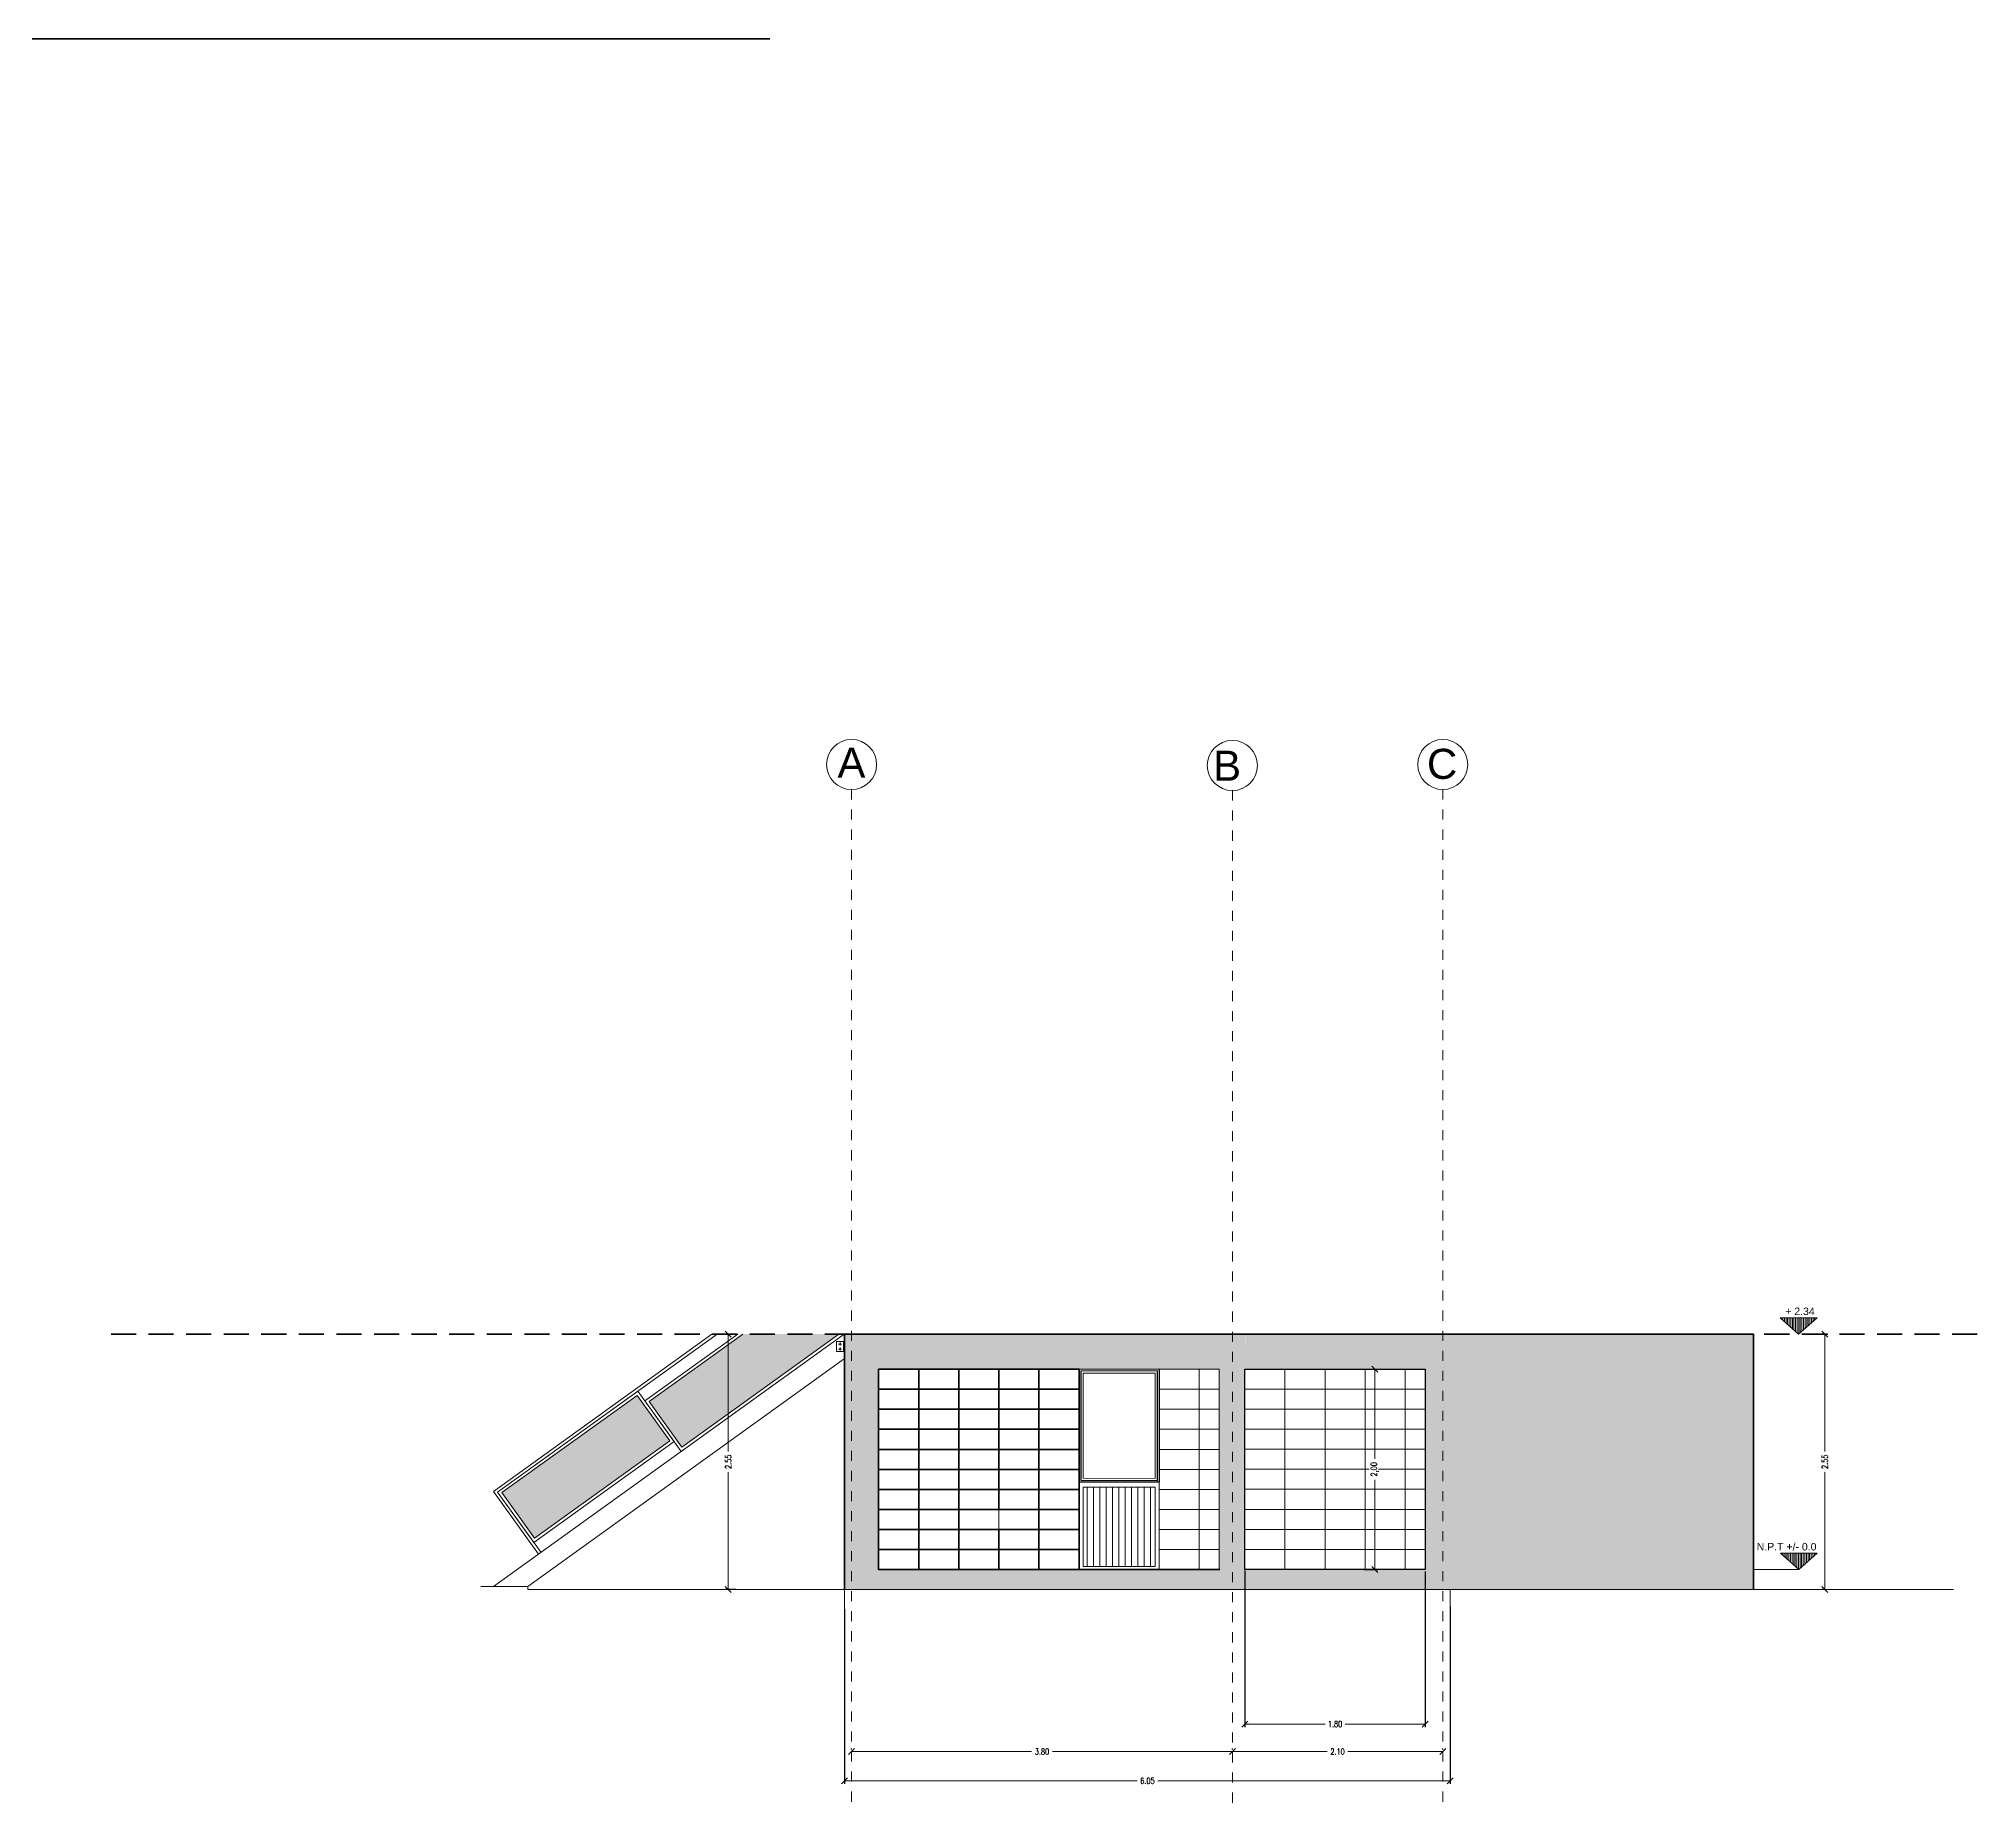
# Model space of a CAD drawing. Header units: inches. Extents: x -1721 to -596, y -6348 to -3031.
# Drawn here: x -664.48 to -645.14, y -3125.59 to -3107.96 of the extents above; entities that cross this region are included whole.
import ezdxf

# ---------------------------------------------------------------- set-up
doc = ezdxf.new("R2010")
doc.units = ezdxf.units.IN
doc.header["$MEASUREMENT"] = 0
doc.linetypes.add('CENTER', pattern=[2, 1.25, -0.25, 0.25, -0.25])
doc.linetypes.add('HIDDEN', pattern=[0.375, 0.25, -0.125])
for name, color, linetype, lineweight in [('$0$A-GLAZ-FULL', 4, 'Continuous', 18), ('$1$A-FLOR-FTPT', 6, 'Continuous', 70), ('$1$A-WALL-FULL', 7, 'Continuous', 35), ('A-ANNO-DIMS', 3, 'Continuous', 18), ('A-ANNO-SYMB', 3, 'Continuous', 18), ('A-ANNO-TEXT', 3, 'Continuous', 18), ('A-ELEV-MBE1', 7, 'Continuous', 13), ('A-ELEV-PATT', 8, 'Continuous', 13), ('A-SECT-MCUT', 7, 'Continuous', 35), ('A-SECT-PATT', 8, 'Continuous', 18), ('A-WALL-FULL', 7, 'Continuous', 35)]:
    doc.layers.add(name, color=color, linetype=linetype, lineweight=lineweight)
doc.layers.add('Layer1', color=7, linetype='Continuous')
doc.layers.add('linee sezioni frecce', color=5, linetype='Continuous')
doc.styles.add('E-ARIAL', font='Arial.ttf')
doc.styles.add('E-ROMANS', font='romans.shx', dxfattribs={"width": 0.8})
doc.dimstyles.new('E-0050_TICK_12', dxfattribs={"dimscale": 0.001, "dimtxt": 60, "dimasz": 60, "dimexe": 30, "dimexo": 20, "dimgap": 30, "dimtad": 0, "dimzin": 0, "dimdsep": 46, "dimtxsty": 'E-ROMANS', "dimblk": 'OBLIQUE', "dimcen": 30, "dimclrd": 256, "dimclre": 256, "dimclrt": 256, "dimadec": 0, "dimazin": 0, "dimtfac": 1, "dimtmove": 1, "dimatfit": 3, "dimldrblk": 'OPEN90', "dimfxl": 1, "dimtfill": 1, "dimtolj": 1, "dimtzin": 0, "dimlwd": -1, "dimarcsym": 0})

# ---------------------------------------------------------------- blocks, each defined once
blk = doc.blocks.new('_Oblique')
at = {"color": 0, "linetype": 'ByBlock', "lineweight": -2}
blk.add_line((-0.5, -0.5), (0.5, 0.5), dxfattribs=at)
blk = doc.blocks.new('*D16')
at = {"layer": 'A-ANNO-DIMS', "lineweight": -2, "transparency": 16777216}
for p, q in [((-652.572, -3125.033), (-652.572, -3125.023)), ((-650.472, -3125.033), (-650.472, -3125.023))]:
    blk.add_line(p, q, dxfattribs=at)
at = {"layer": 'A-ANNO-DIMS', "transparency": 16777216}
for p, q in [((-652.572, -3125.053), (-651.625, -3125.053)), ((-650.472, -3125.053), (-651.418, -3125.053))]:
    blk.add_line(p, q, dxfattribs=at)
at = {"layer": 'DEFPOINTS', "color": 0, "transparency": 16777216}
for p in [(-652.572, -3125.053), (-652.572, -3125.053), (-650.472, -3125.053)]:
    blk.add_point(p, dxfattribs=at)
at = {"layer": 'A-ANNO-DIMS', "transparency": 16777216, "xscale": 0.06, "yscale": 0.06, "zscale": 0.06, "rotation": 180}
blk.add_blockref('_Oblique', (-652.572, -3125.053), dxfattribs=at)
at = {"layer": 'A-ANNO-DIMS', "transparency": 16777216, "xscale": 0.06, "yscale": 0.06, "zscale": 0.06}
blk.add_blockref('_Oblique', (-650.472, -3125.053), dxfattribs=at)
at = {"layer": 'A-ANNO-DIMS', "transparency": 16777216, "insert": (-651.522, -3125.053), "char_height": 0.06, "attachment_point": 5, "style": 'E-ROMANS', "bg_fill": 3, "box_fill_scale": 1.25, "bg_fill_color": 256, "bg_fill_true_color": 13158600, "bg_fill_transparency": 0}
blk.add_mtext('\\A1;2.10', dxfattribs=at)
blk = doc.blocks.new('_Open90')
at = {"color": 0, "linetype": 'ByBlock', "lineweight": -2}
for p, q in [((0, 0), (-1, 0)), ((-0.5, 0.5), (0, 0)), ((0, 0), (-0.5, -0.5))]:
    blk.add_line(p, q, dxfattribs=at)
blk = doc.blocks.new('*D17')
at = {"layer": 'A-ANNO-DIMS', "lineweight": -2, "transparency": 16777216}
for p, q in [((-656.372, -3125.033), (-656.372, -3125.023)), ((-652.572, -3125.033), (-652.572, -3125.023))]:
    blk.add_line(p, q, dxfattribs=at)
at = {"layer": 'A-ANNO-DIMS', "transparency": 16777216}
for p, q in [((-656.372, -3125.053), (-654.575, -3125.053)), ((-652.572, -3125.053), (-654.368, -3125.053))]:
    blk.add_line(p, q, dxfattribs=at)
at = {"layer": 'DEFPOINTS', "color": 0, "transparency": 16777216}
for p in [(-656.372, -3125.053), (-656.372, -3125.053), (-652.572, -3125.053)]:
    blk.add_point(p, dxfattribs=at)
at = {"layer": 'A-ANNO-DIMS', "transparency": 16777216, "xscale": 0.06, "yscale": 0.06, "zscale": 0.06, "rotation": 180}
blk.add_blockref('_Oblique', (-656.372, -3125.053), dxfattribs=at)
at = {"layer": 'A-ANNO-DIMS', "transparency": 16777216, "xscale": 0.06, "yscale": 0.06, "zscale": 0.06}
blk.add_blockref('_Oblique', (-652.572, -3125.053), dxfattribs=at)
at = {"layer": 'A-ANNO-DIMS', "transparency": 16777216, "insert": (-654.472, -3125.053), "char_height": 0.06, "attachment_point": 5, "style": 'E-ROMANS', "bg_fill": 3, "box_fill_scale": 1.25, "bg_fill_color": 256, "bg_fill_true_color": 13158600, "bg_fill_transparency": 0}
blk.add_mtext('\\A1;3.80', dxfattribs=at)
blk = doc.blocks.new('*D18')
at = {"layer": 'A-ANNO-DIMS', "lineweight": -2, "transparency": 16777216}
for p, q in [((-652.447, -3123.247), (-652.447, -3124.808)), ((-650.647, -3123.256), (-650.647, -3124.808))]:
    blk.add_line(p, q, dxfattribs=at)
at = {"layer": 'A-ANNO-DIMS', "transparency": 16777216}
for p, q in [((-652.447, -3124.778), (-651.646, -3124.778)), ((-650.647, -3124.778), (-651.447, -3124.778))]:
    blk.add_line(p, q, dxfattribs=at)
at = {"layer": 'DEFPOINTS', "color": 0, "transparency": 16777216}
for p in [(-652.447, -3123.227), (-650.647, -3123.236), (-652.447, -3124.778)]:
    blk.add_point(p, dxfattribs=at)
at = {"layer": 'A-ANNO-DIMS', "transparency": 16777216, "xscale": 0.06, "yscale": 0.06, "zscale": 0.06, "rotation": 180}
blk.add_blockref('_Oblique', (-652.447, -3124.778), dxfattribs=at)
at = {"layer": 'A-ANNO-DIMS', "transparency": 16777216, "xscale": 0.06, "yscale": 0.06, "zscale": 0.06}
blk.add_blockref('_Oblique', (-650.647, -3124.778), dxfattribs=at)
at = {"layer": 'A-ANNO-DIMS', "transparency": 16777216, "insert": (-651.547, -3124.778), "char_height": 0.06, "attachment_point": 5, "style": 'E-ROMANS', "bg_fill": 3, "box_fill_scale": 1.25, "bg_fill_color": 256, "bg_fill_true_color": 13158600, "bg_fill_transparency": 0}
blk.add_mtext('\\A1;1.80', dxfattribs=at)
blk = doc.blocks.new('*D19')
at = {"layer": 'A-ANNO-DIMS', "lineweight": -2, "transparency": 16777216}
for p, q in [((-650.397, -3123.606), (-650.397, -3125.374)), ((-656.442, -3123.631), (-656.442, -3125.374))]:
    blk.add_line(p, q, dxfattribs=at)
at = {"layer": 'A-ANNO-DIMS', "transparency": 16777216}
for p, q in [((-656.442, -3125.344), (-653.521, -3125.344)), ((-650.397, -3125.344), (-653.317, -3125.344))]:
    blk.add_line(p, q, dxfattribs=at)
at = {"layer": 'DEFPOINTS', "color": 0, "transparency": 16777216}
for p in [(-656.442, -3123.611), (-650.397, -3123.586), (-656.442, -3125.344)]:
    blk.add_point(p, dxfattribs=at)
at = {"layer": 'A-ANNO-DIMS', "transparency": 16777216, "xscale": 0.06, "yscale": 0.06, "zscale": 0.06, "rotation": 180}
blk.add_blockref('_Oblique', (-656.442, -3125.344), dxfattribs=at)
at = {"layer": 'A-ANNO-DIMS', "transparency": 16777216, "xscale": 0.06, "yscale": 0.06, "zscale": 0.06}
blk.add_blockref('_Oblique', (-650.397, -3125.344), dxfattribs=at)
at = {"layer": 'A-ANNO-DIMS', "transparency": 16777216, "insert": (-653.419, -3125.344), "char_height": 0.06, "attachment_point": 5, "style": 'E-ROMANS', "bg_fill": 3, "box_fill_scale": 1.25, "bg_fill_color": 256, "bg_fill_true_color": 13158600, "bg_fill_transparency": 0}
blk.add_mtext('\\A1;6.05', dxfattribs=at)
blk = doc.blocks.new('*D20')
at = {"layer": 'A-ANNO-DIMS', "lineweight": -2, "transparency": 16777216}
for p, q in [((-657.526, -3120.887), (-657.633, -3120.887)), ((-657.526, -3123.436), (-657.633, -3123.436))]:
    blk.add_line(p, q, dxfattribs=at)
at = {"layer": 'A-ANNO-DIMS', "transparency": 16777216}
for p, q in [((-657.603, -3120.887), (-657.603, -3122.058)), ((-657.603, -3123.436), (-657.603, -3122.265))]:
    blk.add_line(p, q, dxfattribs=at)
at = {"layer": 'DEFPOINTS', "color": 0, "transparency": 16777216}
for p in [(-657.506, -3120.887), (-657.603, -3123.436), (-657.506, -3123.436)]:
    blk.add_point(p, dxfattribs=at)
at = {"layer": 'A-ANNO-DIMS', "transparency": 16777216, "xscale": 0.06, "yscale": 0.06, "zscale": 0.06}
for p, rotation in [((-657.603, -3120.887), 90), ((-657.603, -3123.436), 270)]:
    blk.add_blockref('_Oblique', p, dxfattribs=dict(at, rotation=rotation))
at = {"layer": 'A-ANNO-DIMS', "transparency": 16777216, "insert": (-657.603, -3122.161), "char_height": 0.06, "attachment_point": 5, "rotation": 90, "style": 'E-ROMANS', "bg_fill": 3, "box_fill_scale": 1.25, "bg_fill_color": 256, "bg_fill_true_color": 13158600, "bg_fill_transparency": 0}
blk.add_mtext('\\A1;2.55', dxfattribs=at)
blk = doc.blocks.new('*D21')
at = {"layer": 'A-ANNO-DIMS', "transparency": 16777216}
for p, q in [((-646.659, -3120.887), (-646.659, -3122.058)), ((-646.659, -3123.436), (-646.659, -3122.265))]:
    blk.add_line(p, q, dxfattribs=at)
at = {"layer": 'A-ANNO-DIMS', "lineweight": -2, "transparency": 16777216}
for p, q in [((-646.639, -3120.887), (-646.629, -3120.887)), ((-646.679, -3123.436), (-646.689, -3123.436))]:
    blk.add_line(p, q, dxfattribs=at)
at = {"layer": 'DEFPOINTS', "color": 0, "transparency": 16777216}
for p in [(-646.659, -3120.887), (-646.659, -3123.436), (-646.659, -3123.436)]:
    blk.add_point(p, dxfattribs=at)
at = {"layer": 'A-ANNO-DIMS', "transparency": 16777216, "xscale": 0.06, "yscale": 0.06, "zscale": 0.06}
for p, rotation in [((-646.659, -3120.887), 90), ((-646.659, -3123.436), 270)]:
    blk.add_blockref('_Oblique', p, dxfattribs=dict(at, rotation=rotation))
at = {"layer": 'A-ANNO-DIMS', "transparency": 16777216, "insert": (-646.659, -3122.161), "char_height": 0.06, "attachment_point": 5, "rotation": 90, "style": 'E-ROMANS', "bg_fill": 3, "box_fill_scale": 1.25, "bg_fill_color": 256, "bg_fill_true_color": 13158600, "bg_fill_transparency": 0}
blk.add_mtext('\\A1;2.55', dxfattribs=at)
blk = doc.blocks.new('*D22')
at = {"layer": 'A-ANNO-DIMS', "lineweight": -2, "transparency": 16777216}
for p, q in [((-651.26, -3121.236), (-651.12, -3121.236)), ((-651.26, -3123.236), (-651.12, -3123.236))]:
    blk.add_line(p, q, dxfattribs=at)
at = {"layer": 'A-ANNO-DIMS', "transparency": 16777216}
for p, q in [((-651.15, -3121.236), (-651.15, -3122.133)), ((-651.15, -3123.236), (-651.15, -3122.34))]:
    blk.add_line(p, q, dxfattribs=at)
at = {"layer": 'DEFPOINTS', "color": 0, "transparency": 16777216}
for p in [(-651.28, -3121.236), (-651.15, -3121.236), (-651.28, -3123.236)]:
    blk.add_point(p, dxfattribs=at)
at = {"layer": 'A-ANNO-DIMS', "transparency": 16777216, "xscale": 0.06, "yscale": 0.06, "zscale": 0.06}
for p, rotation in [((-651.15, -3121.236), 90), ((-651.15, -3123.236), 270)]:
    blk.add_blockref('_Oblique', p, dxfattribs=dict(at, rotation=rotation))
at = {"layer": 'A-ANNO-DIMS', "transparency": 16777216, "insert": (-651.15, -3122.236), "char_height": 0.06, "attachment_point": 5, "rotation": 90, "style": 'E-ROMANS', "bg_fill": 3, "box_fill_scale": 1.25, "bg_fill_color": 256, "bg_fill_true_color": 13158600, "bg_fill_transparency": 0}
blk.add_mtext('\\A1;2,00', dxfattribs=at)

msp = doc.modelspace()

# ---------------------------------------------------------------- hatches: boundary and pattern name
at = {"layer": 'A-ELEV-PATT'}
h = msp.add_hatch(dxfattribs=at)
h.set_pattern_fill('ANSI31', color=256, scale=0.02, angle=405, style=0)
h.set_pattern_definition([(90, (-673.580394, -3180.13693), (-0.0635, 4e-17), [])])
h.paths.add_polyline_path([(-654.062, -3123.206), (-653.331, -3123.206), (-653.331, -3123.004), (-653.331, -3122.416), (-653.49, -3122.416), (-654.062, -3122.416)])
at = {"layer": 'A-SECT-PATT'}
h = msp.add_hatch(dxfattribs=at)
h.set_pattern_fill('DOTS', color=256, scale=0.4, angle=362.9169, style=0)
h.set_pattern_definition([(2.91694, (-677.68967, -3101.663424), (0.011211598, 0.025603712), [0, -0.025])])
h.paths.add_polyline_path([(-658.186, -3121.952), (-659.536, -3122.924), (-659.863, -3122.469), (-658.513, -3121.498)])
h.paths.add_polyline_path([(-656.498, -3120.887), (-657.457, -3120.887), (-658.393, -3121.561), (-658.066, -3122.015)])
h = msp.add_hatch(dxfattribs=at)
h.set_pattern_fill('ANSI31', color=256, scale=0.005, angle=225, style=0)
h.set_pattern_definition([(270, (-462.689996, -3252.552641), (0.015875, -3e-17), [])])
h.paths.add_polyline_path([(-646.737, -3120.725), (-646.921, -3120.888), (-647.105, -3120.725)])

# ---------------------------------------------------------------- linework, layer by layer
at = {"layer": '$0$A-GLAZ-FULL', "color": 4}
for p, q in [((-654.062, -3121.276), (-653.342, -3121.276, 0)), ((-654.062, -3122.326), (-654.062, -3121.276)), ((-653.342, -3122.327), (-653.342, -3121.276, 0)), ((-653.342, -3122.327), (-654.062, -3122.326))]:
    msp.add_line(p, q, dxfattribs=at)
at = {"layer": '$1$A-WALL-FULL'}
for p, q in [((-656.442, -3120.887), (-656.442, -3123.436)), ((-647.372, -3120.887), (-647.372, -3123.436))]:
    msp.add_line(p, q, dxfattribs=at)
msp.add_line((-656.447, -3121.133), (-656.442, -3121.133))
at = {"layer": 'A-ANNO-SYMB', "ltscale": 0.003}
for p, q in [((-656.442, -3123.436), (-656.442, -3123.686)), ((-656.442, -3123.611), (-656.442, -3123.761)), ((-652.447, -3123.536), (-652.447, -3123.761)), ((-650.397, -3123.436), (-650.397, -3123.686)), ((-650.397, -3123.611), (-650.397, -3123.761))]:
    msp.add_line(p, q, dxfattribs=at)
at = {"layer": 'A-ANNO-SYMB', "linetype": 'CENTER', "ltscale": 0.04}
for points in [[(-656.372, -3115.453), (-656.372, -3125.588)], [(-652.572, -3115.463), (-652.572, -3125.588)], [(-650.472, -3115.453), (-650.472, -3125.588)]]:
    msp.add_lwpolyline(points, dxfattribs=at)
at = {"layer": 'A-ANNO-SYMB'}
for points in [[(-650.397, -3120.887), (-650.397, -3120.887), (-649.944, -3120.888), (-649.944, -3120.888)], [(-647.372, -3123.237), (-647.372, -3123.237), (-646.918, -3123.237), (-646.918, -3123.237)]]:
    msp.add_lwpolyline(points, dxfattribs=at)
msp.add_lwpolyline([(-646.921, -3120.887), (-646.737, -3120.725), (-647.105, -3120.725)], close=True, dxfattribs=at)
for centre in [(-656.372, -3115.203), (-652.572, -3115.213), (-650.472, -3115.203)]:
    msp.add_circle(centre, 0.25, dxfattribs=at)
at = {"layer": 'A-ELEV-MBE1'}
for p, q in [((-656.447, -3120.887), (-659.947, -3123.407)), ((-657.767, -3120.887), (-659.947, -3122.456)), ((-657.715, -3120.887), (-659.905, -3122.463)), ((-656.447, -3121.133), (-656.447, -3120.887)), ((-656.522, -3120.961), (-656.522, -3121.061)), ((-656.522, -3120.961), (-656.447, -3120.961)), ((-656.522, -3121.061), (-656.447, -3121.061)), ((-656.502, -3120.986), (-656.472, -3120.986)), ((-656.502, -3121.036), (-656.472, -3121.036)), ((-656.487, -3121.001), (-656.487, -3120.971)), ((-656.487, -3121.021), (-656.487, -3121.051)), ((-656.452, -3120.961), (-656.452, -3121.061)), ((-656.447, -3121.133), (-659.604, -3123.407)), ((-654.102, -3121.237), (-653.302, -3121.237, 0)), ((-654.081, -3121.253), (-653.319, -3121.253, 0)), ((-647.372, -3121.237), (-647.372, -3123.436)), ((-659.947, -3122.456), (-659.496, -3123.082)), ((-659.905, -3122.463), (-659.471, -3123.065)), ((-654.102, -3122.416), (-654.102, -3123.206)), ((-653.342, -3122.416), (-654.062, -3122.416)), ((-654.062, -3122.416), (-654.062, -3123.206)), ((-653.342, -3122.416), (-653.342, -3123.206)), ((-654.062, -3123.206), (-653.342, -3123.206)), ((-659.604, -3123.407), (-660.072, -3123.407)), ((-659.604, -3123.407), (-659.604, -3123.436)), ((-659.604, -3123.436), (-656.447, -3123.436))]:
    msp.add_line(p, q, dxfattribs=at)
at = {"layer": 'A-ELEV-MBE1', "extrusion": (4.44089e-16, 5.03198e-31, -1)}
for p, q in [((-653.48, -3120.887), (-652.68, -3120.887)), ((-653.455, -3120.887), (-652.705, -3120.887)), ((-653.455, -3120.887), (-652.705, -3120.887)), ((-653.455, -3120.887), (-652.705, -3120.887))]:
    msp.add_line(p, q, dxfattribs=at)
at = {"layer": 'A-ELEV-MBE1'}
for points in [[(-657.508, -3120.887), (-658.435, -3121.554), (-658.073, -3122.057), (-656.447, -3120.887)], [(-657.457, -3120.887), (-658.393, -3121.561), (-658.066, -3122.015), (-656.498, -3120.887)], [(-651.647, -3121.436), (-651.647, -3121.636), (-651.247, -3121.636), (-651.247, -3121.436)], [(-645.375, -3123.436), (-656.447, -3123.436)]]:
    msp.add_lwpolyline(points, dxfattribs=at)
for points in [[(-650.397, -3120.887), (-650.397, -3120.887)], [(-652.902, -3121.237), (-653.302, -3121.237), (-653.302, -3121.437), (-652.902, -3121.437)], [(-652.702, -3121.237), (-652.902, -3121.237), (-652.902, -3121.437), (-652.702, -3121.437)], [(-652.047, -3121.236), (-652.447, -3121.236), (-652.447, -3121.436), (-652.047, -3121.436)], [(-651.647, -3121.236), (-652.047, -3121.236), (-652.047, -3121.436), (-651.647, -3121.436)], [(-651.247, -3121.236), (-651.647, -3121.236), (-651.647, -3121.436), (-651.247, -3121.436)], [(-650.847, -3121.236), (-651.247, -3121.236), (-651.247, -3121.436), (-650.847, -3121.436)], [(-650.647, -3121.236), (-650.847, -3121.236), (-650.847, -3121.436), (-650.647, -3121.436)], [(-659.543, -3122.966), (-658.144, -3121.959), (-658.506, -3121.456), (-659.905, -3122.463)], [(-652.902, -3121.437), (-653.302, -3121.437), (-653.302, -3121.637), (-652.902, -3121.637)], [(-652.702, -3121.437), (-652.902, -3121.437), (-652.902, -3121.637), (-652.702, -3121.637)], [(-652.047, -3121.436), (-652.447, -3121.436), (-652.447, -3121.636), (-652.047, -3121.636)], [(-651.647, -3121.436), (-652.047, -3121.436), (-652.047, -3121.636), (-651.647, -3121.636)], [(-650.847, -3121.436), (-651.247, -3121.436), (-651.247, -3121.636), (-650.847, -3121.636)], [(-650.647, -3121.436), (-650.847, -3121.436), (-650.847, -3121.636), (-650.647, -3121.636)], [(-659.536, -3122.924), (-658.186, -3121.952), (-658.513, -3121.498), (-659.863, -3122.469)], [(-652.902, -3121.637), (-653.302, -3121.637), (-653.302, -3121.837), (-652.902, -3121.837)], [(-652.702, -3121.637), (-652.902, -3121.637), (-652.902, -3121.837), (-652.702, -3121.837)], [(-652.047, -3121.636), (-652.447, -3121.636), (-652.447, -3121.836), (-652.047, -3121.836)], [(-651.647, -3121.636), (-652.047, -3121.636), (-652.047, -3121.836), (-651.647, -3121.836)], [(-651.247, -3121.636), (-651.647, -3121.636), (-651.647, -3121.836), (-651.247, -3121.836)], [(-650.847, -3121.636), (-651.247, -3121.636), (-651.247, -3121.836), (-650.847, -3121.836)], [(-650.647, -3121.636), (-650.847, -3121.636), (-650.847, -3121.836), (-650.647, -3121.836)], [(-652.902, -3121.837), (-653.302, -3121.837), (-653.302, -3122.037), (-652.902, -3122.037)], [(-652.702, -3121.837), (-652.902, -3121.837), (-652.902, -3122.037), (-652.702, -3122.037)], [(-652.047, -3121.836), (-652.447, -3121.836), (-652.447, -3122.036), (-652.047, -3122.036)], [(-651.647, -3121.836), (-652.047, -3121.836), (-652.047, -3122.036), (-651.647, -3122.036)], [(-651.247, -3121.836), (-651.647, -3121.836), (-651.647, -3122.036), (-651.247, -3122.036)], [(-650.847, -3121.836), (-651.247, -3121.836), (-651.247, -3122.036), (-650.847, -3122.036)], [(-650.647, -3121.836), (-650.847, -3121.836), (-650.847, -3122.036), (-650.647, -3122.036)], [(-652.902, -3122.037), (-653.302, -3122.037), (-653.302, -3122.237), (-652.902, -3122.237)], [(-652.702, -3122.037), (-652.902, -3122.037), (-652.902, -3122.237), (-652.702, -3122.237)], [(-652.047, -3122.036), (-652.447, -3122.036), (-652.447, -3122.236), (-652.047, -3122.236)], [(-651.647, -3122.036), (-652.047, -3122.036), (-652.047, -3122.236), (-651.647, -3122.236)], [(-651.247, -3122.036), (-651.647, -3122.036), (-651.647, -3122.236), (-651.247, -3122.236)], [(-650.847, -3122.036), (-651.247, -3122.036), (-651.247, -3122.236), (-650.847, -3122.236)], [(-650.647, -3122.036), (-650.847, -3122.036), (-650.847, -3122.236), (-650.647, -3122.236)], [(-652.902, -3122.237), (-653.302, -3122.237), (-653.302, -3122.437), (-652.902, -3122.437)], [(-652.702, -3122.237), (-652.902, -3122.237), (-652.902, -3122.437), (-652.702, -3122.437)], [(-652.047, -3122.236), (-652.447, -3122.236), (-652.447, -3122.436), (-652.047, -3122.436)], [(-651.647, -3122.236), (-652.047, -3122.236), (-652.047, -3122.436), (-651.647, -3122.436)], [(-651.247, -3122.236), (-651.647, -3122.236), (-651.647, -3122.436), (-651.247, -3122.436)], [(-650.847, -3122.236), (-651.247, -3122.236), (-651.247, -3122.436), (-650.847, -3122.436)], [(-650.647, -3122.236), (-650.847, -3122.236), (-650.847, -3122.436), (-650.647, -3122.436)], [(-652.902, -3122.437), (-653.302, -3122.437), (-653.302, -3122.637), (-652.902, -3122.637)], [(-652.702, -3122.437), (-652.902, -3122.437), (-652.902, -3122.637), (-652.702, -3122.637)], [(-652.047, -3122.436), (-652.447, -3122.436), (-652.447, -3122.636), (-652.047, -3122.636)], [(-651.647, -3122.436), (-652.047, -3122.436), (-652.047, -3122.636), (-651.647, -3122.636)], [(-651.247, -3122.436), (-651.647, -3122.436), (-651.647, -3122.636), (-651.247, -3122.636)], [(-650.847, -3122.436), (-651.247, -3122.436), (-651.247, -3122.636), (-650.847, -3122.636)], [(-650.647, -3122.436), (-650.847, -3122.436), (-650.847, -3122.636), (-650.647, -3122.636)], [(-654.902, -3122.637), (-655.302, -3122.637), (-655.302, -3122.837), (-654.902, -3122.837)], [(-654.502, -3122.637), (-654.902, -3122.637), (-654.902, -3122.837), (-654.502, -3122.837)], [(-652.902, -3122.637), (-653.302, -3122.637), (-653.302, -3122.837), (-652.902, -3122.837)], [(-652.702, -3122.637), (-652.902, -3122.637), (-652.902, -3122.837), (-652.702, -3122.837)], [(-652.047, -3122.636), (-652.447, -3122.636), (-652.447, -3122.836), (-652.047, -3122.836)], [(-651.647, -3122.636), (-652.047, -3122.636), (-652.047, -3122.836), (-651.647, -3122.836)], [(-651.247, -3122.636), (-651.647, -3122.636), (-651.647, -3122.836), (-651.247, -3122.836)], [(-650.847, -3122.636), (-651.247, -3122.636), (-651.247, -3122.836), (-650.847, -3122.836)], [(-650.647, -3122.636), (-650.847, -3122.636), (-650.847, -3122.836), (-650.647, -3122.836)], [(-652.902, -3122.837), (-653.302, -3122.837), (-653.302, -3123.037), (-652.902, -3123.037)], [(-652.702, -3122.837), (-652.902, -3122.837), (-652.902, -3123.037), (-652.702, -3123.037)], [(-652.047, -3122.836), (-652.447, -3122.836), (-652.447, -3123.036), (-652.047, -3123.036)], [(-651.647, -3122.836), (-652.047, -3122.836), (-652.047, -3123.036), (-651.647, -3123.036)], [(-651.247, -3122.836), (-651.647, -3122.836), (-651.647, -3123.036), (-651.247, -3123.036)], [(-650.847, -3122.836), (-651.247, -3122.836), (-651.247, -3123.036), (-650.847, -3123.036)], [(-650.647, -3122.836), (-650.847, -3122.836), (-650.847, -3123.036), (-650.647, -3123.036)], [(-652.902, -3123.037), (-653.302, -3123.037), (-653.302, -3123.237), (-652.902, -3123.237)], [(-652.702, -3123.037), (-652.902, -3123.037), (-652.902, -3123.237), (-652.702, -3123.237)], [(-652.047, -3123.036), (-652.447, -3123.036), (-652.447, -3123.236), (-652.047, -3123.236)], [(-651.647, -3123.036), (-652.047, -3123.036), (-652.047, -3123.236), (-651.647, -3123.236)], [(-651.247, -3123.036), (-651.647, -3123.036), (-651.647, -3123.236), (-651.247, -3123.236)], [(-650.847, -3123.036), (-651.247, -3123.036), (-651.247, -3123.236), (-650.847, -3123.236)], [(-650.647, -3123.036), (-650.847, -3123.036), (-650.847, -3123.236), (-650.647, -3123.236)]]:
    msp.add_lwpolyline(points, close=True, dxfattribs=at)
for centre in [(-656.487, -3120.986), (-656.487, -3121.036)]:
    msp.add_circle(centre, 0.005, dxfattribs=at)
at = {"layer": 'A-SECT-MCUT'}
for p, q in [((-657.187, -3107.96), (-683.861, -3107.96)), ((-656.307, -3120.887), (-656.447, -3120.887))]:
    msp.add_line(p, q, dxfattribs=at)
msp.add_lwpolyline([(-647.372, -3120.887), (-650.537, -3120.887), (-656.307, -3120.887)], dxfattribs=at)
at = {"layer": 'A-WALL-FULL'}
msp.add_line((-652.697, -3123.236), (-656.102, -3123.237), dxfattribs=at)
for points in [[(-655.702, -3121.237), (-656.102, -3121.237), (-656.102, -3121.437), (-655.702, -3121.437)], [(-655.302, -3121.237), (-655.702, -3121.237), (-655.702, -3121.437), (-655.302, -3121.437)], [(-654.902, -3121.237), (-655.302, -3121.237), (-655.302, -3121.437), (-654.902, -3121.437)], [(-654.502, -3121.237), (-654.902, -3121.237), (-654.902, -3121.437), (-654.502, -3121.437)], [(-654.102, -3121.237), (-654.502, -3121.237), (-654.502, -3121.437), (-654.102, -3121.437)], [(-655.702, -3121.437), (-656.102, -3121.437), (-656.102, -3121.637), (-655.702, -3121.637)], [(-655.302, -3121.437), (-655.702, -3121.437), (-655.702, -3121.637), (-655.302, -3121.637)], [(-654.902, -3121.437), (-655.302, -3121.437), (-655.302, -3121.637), (-654.902, -3121.637)], [(-654.502, -3121.437), (-654.902, -3121.437), (-654.902, -3121.637), (-654.502, -3121.637)], [(-654.102, -3121.437), (-654.502, -3121.437), (-654.502, -3121.637), (-654.102, -3121.637)], [(-655.702, -3121.637), (-656.102, -3121.637), (-656.102, -3121.837), (-655.702, -3121.837)], [(-655.302, -3121.637), (-655.702, -3121.637), (-655.702, -3121.837), (-655.302, -3121.837)], [(-654.902, -3121.637), (-655.302, -3121.637), (-655.302, -3121.837), (-654.902, -3121.837)], [(-654.502, -3121.637), (-654.902, -3121.637), (-654.902, -3121.837), (-654.502, -3121.837)], [(-654.102, -3121.637), (-654.502, -3121.637), (-654.502, -3121.837), (-654.102, -3121.837)], [(-655.702, -3121.837), (-656.102, -3121.837), (-656.102, -3122.037), (-655.702, -3122.037)], [(-655.302, -3121.837), (-655.702, -3121.837), (-655.702, -3122.037), (-655.302, -3122.037)], [(-654.902, -3121.837), (-655.302, -3121.837), (-655.302, -3122.037), (-654.902, -3122.037)], [(-654.502, -3121.837), (-654.902, -3121.837), (-654.902, -3122.037), (-654.502, -3122.037)], [(-654.102, -3121.837), (-654.502, -3121.837), (-654.502, -3122.037), (-654.102, -3122.037)], [(-655.702, -3122.037), (-656.102, -3122.037), (-656.102, -3122.237), (-655.702, -3122.237)], [(-655.302, -3122.037), (-655.702, -3122.037), (-655.702, -3122.237), (-655.302, -3122.237)], [(-654.902, -3122.037), (-655.302, -3122.037), (-655.302, -3122.237), (-654.902, -3122.237)], [(-654.502, -3122.037), (-654.902, -3122.037), (-654.902, -3122.237), (-654.502, -3122.237)], [(-654.102, -3122.037), (-654.502, -3122.037), (-654.502, -3122.237), (-654.102, -3122.237)], [(-655.702, -3122.237), (-656.102, -3122.237), (-656.102, -3122.437), (-655.702, -3122.437)], [(-655.302, -3122.237), (-655.702, -3122.237), (-655.702, -3122.437), (-655.302, -3122.437)], [(-654.902, -3122.237), (-655.302, -3122.237), (-655.302, -3122.437), (-654.902, -3122.437)], [(-654.502, -3122.237), (-654.902, -3122.237), (-654.902, -3122.437), (-654.502, -3122.437)], [(-654.102, -3122.237), (-654.502, -3122.237), (-654.502, -3122.437), (-654.102, -3122.437)], [(-655.702, -3122.437), (-656.102, -3122.437), (-656.102, -3122.637), (-655.702, -3122.637)], [(-655.302, -3122.437), (-655.702, -3122.437), (-655.702, -3122.637), (-655.302, -3122.637)], [(-654.902, -3122.437), (-655.302, -3122.437), (-655.302, -3122.637), (-654.902, -3122.637)], [(-654.502, -3122.437), (-654.902, -3122.437), (-654.902, -3122.637), (-654.502, -3122.637)], [(-654.102, -3122.437), (-654.502, -3122.437), (-654.502, -3122.637), (-654.102, -3122.637)], [(-655.702, -3122.637), (-656.102, -3122.637), (-656.102, -3122.837), (-655.702, -3122.837)], [(-655.302, -3122.637), (-655.702, -3122.637), (-655.702, -3122.837), (-655.302, -3122.837)], [(-654.102, -3122.637), (-654.502, -3122.637), (-654.502, -3122.837), (-654.102, -3122.837)], [(-655.702, -3122.837), (-656.102, -3122.837), (-656.102, -3123.037), (-655.702, -3123.037)], [(-655.302, -3122.837), (-655.702, -3122.837), (-655.702, -3123.037), (-655.302, -3123.037)], [(-654.902, -3122.837), (-655.302, -3122.837), (-655.302, -3123.037), (-654.902, -3123.037)], [(-654.502, -3122.837), (-654.902, -3122.837), (-654.902, -3123.037), (-654.502, -3123.037)], [(-654.102, -3122.837), (-654.502, -3122.837), (-654.502, -3123.037), (-654.102, -3123.037)], [(-655.702, -3123.037), (-656.102, -3123.037), (-656.102, -3123.237), (-655.702, -3123.237)], [(-655.302, -3123.037), (-655.702, -3123.037), (-655.702, -3123.237), (-655.302, -3123.237)], [(-654.502, -3123.037), (-654.902, -3123.037), (-654.902, -3123.237), (-654.502, -3123.237)], [(-654.102, -3123.037), (-654.502, -3123.037), (-654.502, -3123.237), (-654.102, -3123.237)]]:
    msp.add_lwpolyline(points, close=True, dxfattribs=at)
at = {"layer": 'Layer1', "color": 7}
for p, q in [((-654.081, -3122.349), (-654.081, -3121.253)), ((-653.319, -3122.35), (-653.319, -3121.253, 0)), ((-653.302, -3121.237, 0), (-653.302, -3122.366, 0))]:
    msp.add_line(p, q, dxfattribs=at)
at = {"layer": 'Layer1', "color": 7, "true_color": 0xffffff}
for p, q in [((-653.302, -3122.366), (-654.102, -3122.366)), ((-653.319, -3122.35), (-654.081, -3122.349))]:
    msp.add_line(p, q, dxfattribs=at)
at = {"layer": 'linee sezioni frecce', "color": 7, "true_color": 0xffffff}
msp.add_line((-654.102, -3121.237), (-654.102, -3122.366), dxfattribs=at)

# ---------------------------------------------------------------- texts
at = {"layer": 'A-ANNO-TEXT', "style": 'E-ARIAL'}
for s, height, p in [('A', 0.3, (-656.513, -3115.335)), ('B', 0.3, (-652.764, -3115.365)), ('C', 0.3, (-650.63, -3115.346)), ('+ 2.34', 0.075, (-647.054, -3120.697))]:
    msp.add_text(s, height=height, dxfattribs=at).set_placement(p)

# ---------------------------------------------------------------- next in the draw order: dimensions: what is measured, and where the dimension line sits
at = {"layer": 'A-ANNO-DIMS'}
for base, p1, p2, angle, picture, middle in [((-657.603, -3123.436), (-657.506, -3120.887), (-657.506, -3123.436), 90, '*D20', (-657.603, -3122.161)), ((-646.659, -3123.436), (-646.659, -3120.887), (-646.659, -3123.436), 90, '*D21', (-646.659, -3122.161)), ((-652.447, -3124.778), (-650.647, -3123.236), (-652.447, -3123.227), 180, '*D18', (-651.547, -3124.778)), ((-652.572, -3125.053), (-650.472, -3125.053), (-652.572, -3125.053), 180, '*D16', (-651.522, -3125.053))]:
    dim = msp.add_linear_dim(base=base, p1=p1, p2=p2, angle=angle, dimstyle='E-0050_TICK_12', dxfattribs=at)
    dim.commit()
    dim.dimension.update_dxf_attribs({"geometry": picture, "text_midpoint": middle})

# ---------------------------------------------------------------- next in the draw order: hatches: boundary and pattern name
at = {"layer": 'A-SECT-PATT'}
h = msp.add_hatch(dxfattribs=at)
h.set_pattern_fill('ANSI31', color=256, scale=0.005, angle=225, style=0)
h.set_pattern_definition([(270, (-462.692835, -3254.901972), (0.015875, -3e-17), [])])
h.paths.add_polyline_path([(-646.735, -3123.075), (-646.919, -3123.237), (-647.103, -3123.075)])

# ---------------------------------------------------------------- next in the draw order: linework, layer by layer
at = {"layer": '$1$A-FLOR-FTPT', "linetype": 'HIDDEN'}
msp.add_line((-645.138, -3120.887), (-663.833, -3120.887), dxfattribs=at)
at = {"layer": 'A-ANNO-SYMB'}
msp.add_lwpolyline([(-646.918, -3123.237), (-646.734, -3123.074), (-647.102, -3123.074)], close=True, dxfattribs=at)

# ---------------------------------------------------------------- next in the draw order: texts
at = {"layer": 'A-ANNO-TEXT', "style": 'E-ARIAL'}
msp.add_text('N.P.T +/- 0.0', height=0.075, dxfattribs=at).set_placement((-647.339, -3123.046))

# ---------------------------------------------------------------- next in the draw order: dimensions: what is measured, and where the dimension line sits
at = {"layer": 'A-ANNO-DIMS'}
dim = msp.add_linear_dim(base=(-651.15, -3121.236), p1=(-651.28, -3123.236), p2=(-651.28, -3121.236), angle=90, text='2,00', dimstyle='E-0050_TICK_12', dxfattribs=at)
dim.commit()
dim.dimension.update_dxf_attribs({"geometry": '*D22', "text_midpoint": (-651.15, -3122.236)})
dim = msp.add_linear_dim(base=(-656.372, -3125.053), p1=(-652.572, -3125.053), p2=(-656.372, -3125.053), angle=180, dimstyle='E-0050_TICK_12', dxfattribs=at)
dim.commit()
dim.dimension.update_dxf_attribs({"geometry": '*D17', "text_midpoint": (-654.472, -3125.053)})

# ---------------------------------------------------------------- next in the draw order: hatches: boundary and pattern name
at = {"layer": 'A-ELEV-PATT'}
h = msp.add_hatch(dxfattribs=at)
h.set_pattern_fill('AR-CONC', color=256, scale=0.002, angle=360, style=0)
h.set_pattern_definition([(50, (-671.78248, -3175.20747), (0.3643693, -0.0318782), [0.0381, -0.4191]), (355, (-671.78248, -3175.20747), (-0.0704857, 0.3821133), [0.03048, -0.33528]), (100.451, (-671.7521, -3175.21013), (0.293885, 0.3502334), [0.03238, -0.35618]), (46.1842, (-671.7825, -3175.10587), (0.542158, -0.0840847), [0.05715, -0.62865]), (96.6356, (-671.7373, -3175.1129), (0.4748085, 0.494851), [0.04857, -0.53427]), (351.184, (-671.7825, -3175.10587), (0.474809, 0.49485), [0.04572, -0.50292]), (21, (-671.73168, -3175.13127), (0.3032298, -0.204531), [0.0381, -0.4191]), (326, (-671.73168, -3175.13127), (0.123604, 0.368376), [0.03048, -0.33528]), (71.4514, (-671.7064, -3175.1483), (0.426833, 0.1638457), [0.03238, -0.35618]), (37.5, (-671.78248, -3175.20747), (0.0061772, 0.16911008), [0, -0.331216, 0, -0.34036, 0, -0.33655]), (7.5, (-671.78248, -3175.20747), (0.1336393, 0.20036115), [0, -0.194056, 0, -0.323596, 0, -0.12827]), (327.5, (-671.89577, -3175.20747), (0.2711812, -0.0114575), [0, -0.127, 0, -0.39624, 0, -0.52578]), (317.5, (-671.94657, -3175.20747), (0.2962584, 0.050853), [0, -0.1651, 0, -0.263144, 0, -0.37338])])
h.paths.add_polyline_path([(-656.442, -3120.887), (-656.443, -3121.237), (-656.102, -3121.237), (-656.102, -3121.237), (-656.442, -3121.237), (-656.442, -3123.436), (-647.372, -3123.436), (-647.372, -3120.887), (-652.447, -3120.887), (-652.447, -3121.236), (-650.647, -3121.236), (-650.647, -3123.236), (-652.447, -3123.236), (-652.444, -3120.887)])
h.paths.add_polyline_path([(-652.702, -3121.237), (-656.102, -3121.237), (-656.102, -3123.237), (-652.702, -3123.237)], flags=16)

# ---------------------------------------------------------------- next in the draw order: linework, layer by layer
msp.add_lwpolyline([(-652.447, -3121.236), (-650.647, -3121.236), (-650.647, -3123.236), (-652.447, -3123.236)], close=True)

# ---------------------------------------------------------------- next in the draw order: dimensions: what is measured, and where the dimension line sits
at = {"layer": 'A-ANNO-DIMS'}
dim = msp.add_linear_dim(base=(-656.442, -3125.3441), p1=(-650.3966, -3123.5855), p2=(-656.442, -3123.6112), angle=180, dimstyle='E-0050_TICK_12', dxfattribs=at)
dim.commit()
dim.dimension.update_dxf_attribs({"geometry": '*D19', "text_midpoint": (-653.4193, -3125.3441)})

doc.saveas('drawing.dxf')
